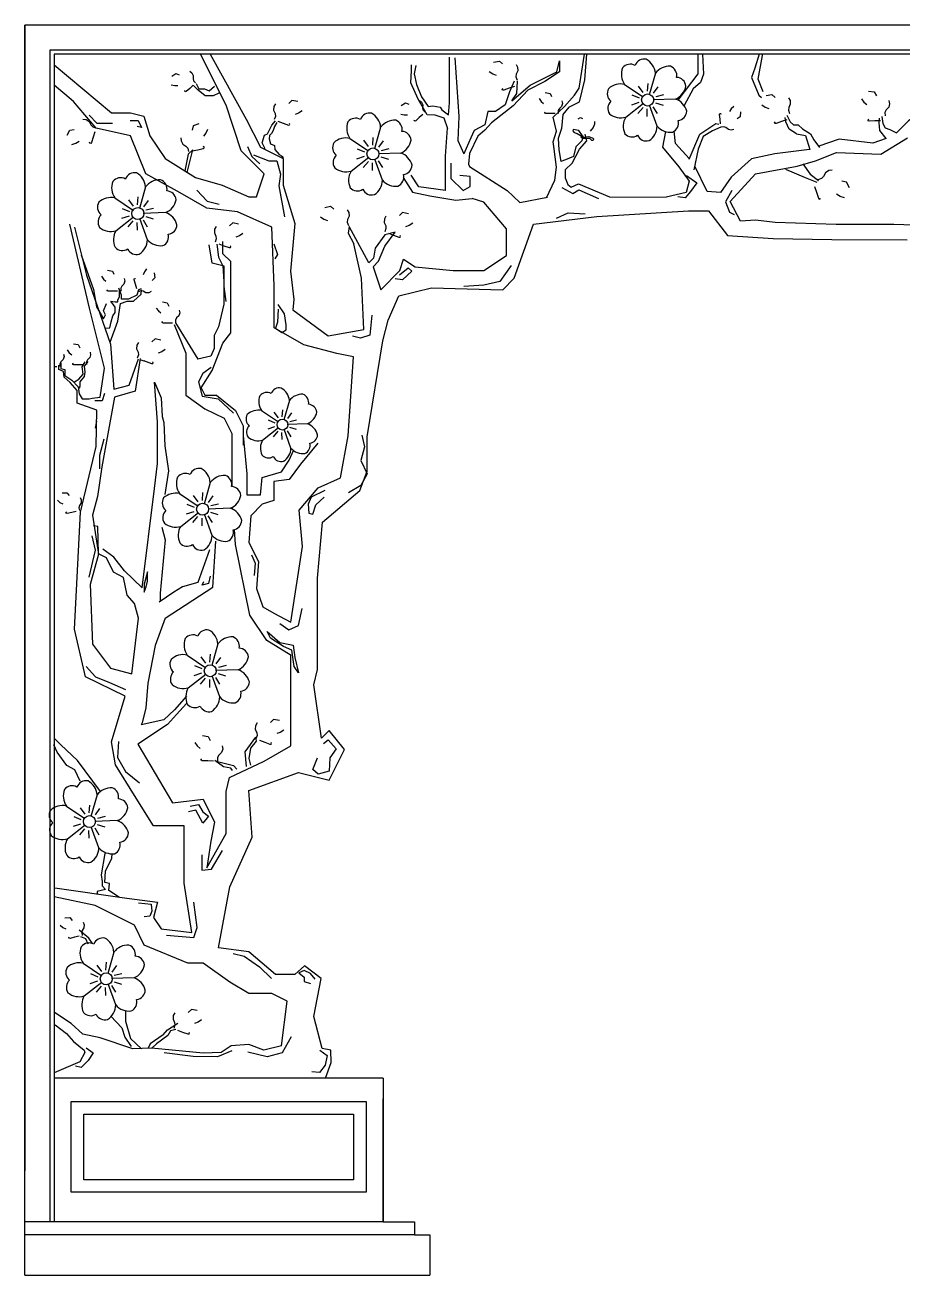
# Model space of a CAD drawing. Header units: metres. Extents: x 195 to 3795, y 4590 to 6990.
# Drawn here: x 195 to 1879, y 4590 to 6990 of the extents above; entities that cross this region are included whole.
import ezdxf

# ---------------------------------------------------------------- set-up
doc = ezdxf.new("R2010")
doc.units = ezdxf.units.M
for name, color, linetype in [('3', 3, 'Continuous'), ('4', 4, 'Continuous'), ('7', 7, 'Continuous')]:
    doc.layers.add(name, color=color, linetype=linetype)

msp = doc.modelspace()

# ---------------------------------------------------------------- linework, layer by layer
at = {"layer": '3'}
for p, q in [((1405.62, 6897.41), (1393.7, 6856.01)), ((1346.52, 6875.98), (1382.21, 6851.85)), ((1372.7, 6872.42), (1381.8, 6860.31)), ((1390.89, 6877.88), (1389.68, 6862.73)), ((1410.32, 6871.42), (1401.61, 6859.03)), ((1360.12, 6836.95), (1374.45, 6841.86)), ((1360.55, 6855.94), (1374.58, 6850.1)), ((1444.26, 6847.84), (1401.21, 6846.38)), ((1421.13, 6855.8), (1406.35, 6852.28)), ((318.14, 6816.66), (333.06, 6801.76)), ((1348.65, 6813.16), (1382.63, 6839.64)), ((1372.04, 6820.31), (1381.93, 6831.84)), ((1389.97, 6814.02), (1389.73, 6829.17)), ((1409.05, 6795.76), (1394.36, 6836.26)), ((1409.48, 6820.22), (1401.56, 6833.19)), ((1421, 6835.33), (1406.52, 6839.78)), ((333.06, 6801.76), (355.43, 6801.76)), ((355.43, 6801.76), (362.89, 6801.76)), ((877.98, 6793.74), (866.06, 6752.34)), ((818.89, 6772.3), (854.57, 6748.17)), ((845.06, 6768.75), (854.16, 6756.63)), ((863.25, 6774.2), (862.04, 6759.06)), ((832.92, 6752.26), (846.94, 6746.43)), ((916.62, 6744.16), (873.57, 6742.7)), ((882.69, 6767.74), (873.98, 6755.35)), ((893.49, 6752.13), (878.72, 6748.6)), ((821.01, 6709.48), (854.99, 6735.97)), ((832.48, 6733.28), (846.81, 6738.18)), ((844.41, 6716.63), (854.29, 6728.17)), ((862.33, 6710.35), (862.09, 6725.49)), ((881.42, 6692.09), (866.73, 6732.59)), ((881.84, 6716.55), (873.92, 6729.51)), ((893.36, 6731.65), (878.88, 6736.1)), ((426.41, 6679.34), (414.5, 6637.95)), ((367.32, 6657.91), (403.01, 6633.78)), ((393.5, 6654.36), (402.59, 6642.24)), ((411.69, 6659.81), (410.48, 6644.67)), ((431.12, 6653.35), (422.41, 6640.96)), ((381.35, 6637.87), (395.38, 6632.04)), ((465.06, 6629.77), (422, 6628.31)), ((441.93, 6637.73), (427.15, 6634.21)), ((369.45, 6595.09), (403.42, 6621.57)), ((380.92, 6618.88), (395.25, 6623.79)), ((392.84, 6602.24), (402.73, 6613.78)), ((410.77, 6595.96), (410.53, 6611.1)), ((429.85, 6577.7), (415.16, 6618.19)), ((430.28, 6602.16), (422.36, 6615.12)), ((441.79, 6617.26), (427.32, 6621.71)), ((914.04, 6510.38), (931.01, 6523.94)), ((931.01, 6523.94), (937.79, 6517.16)), ((702.58, 6268.92), (691.85, 6231.66)), ((649.4, 6249.63), (681.52, 6227.92)), ((672.96, 6246.43), (681.14, 6235.53)), ((689.33, 6251.34), (688.24, 6237.71)), ((706.82, 6245.53), (698.98, 6234.37)), ((651.31, 6193.09), (681.89, 6216.93)), ((661.63, 6214.51), (674.53, 6218.92)), ((662.03, 6231.6), (674.65, 6226.35)), ((737.36, 6224.3), (698.61, 6222.99)), ((716.54, 6231.47), (703.25, 6228.3)), ((716.42, 6213.05), (703.39, 6217.05)), ((672.37, 6199.53), (681.26, 6209.91)), ((688.5, 6193.87), (688.28, 6207.5)), ((705.67, 6177.44), (692.45, 6213.89)), ((706.06, 6199.45), (698.93, 6211.12)), ((550.78, 6111.69), (538.86, 6070.29)), ((491.69, 6090.25), (527.38, 6066.12)), ((517.87, 6086.7), (526.96, 6074.58)), ((536.06, 6092.15), (534.85, 6077.01)), ((555.49, 6085.69), (546.78, 6073.3)), ((493.82, 6027.43), (527.79, 6053.91)), ((505.29, 6051.22), (519.62, 6056.13)), ((505.72, 6070.21), (519.75, 6064.38)), ((554.22, 6010.04), (539.53, 6050.53)), ((589.43, 6062.11), (546.37, 6060.65)), ((566.3, 6070.08), (551.52, 6066.55)), ((566.16, 6049.6), (551.69, 6054.05)), ((517.21, 6034.58), (527.1, 6046.12)), ((535.14, 6028.3), (534.9, 6043.44)), ((554.65, 6034.5), (546.73, 6047.46)), ((430.3, 5940.22), (423.42, 5916.19)), ((550.59, 5931.64), (547.15, 5917.9)), ((423.42, 5916.19), (423.42, 5900.74)), ((535.12, 5914.47), (538.56, 5921.34)), ((547.15, 5917.9), (535.12, 5914.47)), ((565.43, 5801.64), (553.51, 5760.25)), ((506.34, 5780.21), (542.03, 5756.08)), ((520.37, 5760.17), (534.4, 5754.34)), ((532.52, 5776.66), (541.61, 5764.54)), ((550.71, 5782.11), (549.5, 5766.96)), ((570.14, 5775.65), (561.43, 5763.26)), ((580.95, 5760.03), (566.17, 5756.51)), ((508.47, 5717.39), (542.44, 5743.87)), ((519.94, 5741.18), (534.27, 5746.09)), ((531.86, 5724.54), (541.74, 5736.07)), ((568.87, 5699.99), (554.18, 5740.49)), ((604.08, 5752.07), (561.02, 5750.61)), ((569.3, 5724.45), (561.38, 5737.42)), ((580.81, 5739.56), (566.34, 5744.01)), ((549.79, 5718.25), (549.55, 5733.4)), ((333.41, 5511.91), (321.49, 5470.52)), ((274.32, 5490.48), (310, 5466.35)), ((300.49, 5486.93), (309.59, 5474.81)), ((318.68, 5492.38), (317.47, 5477.24)), ((338.12, 5485.92), (329.41, 5473.53)), ((276.44, 5427.66), (310.42, 5454.14)), ((287.91, 5451.45), (302.24, 5456.36)), ((288.35, 5470.44), (302.37, 5464.61)), ((336.85, 5410.27), (322.16, 5450.76)), ((372.05, 5462.34), (329, 5460.88)), ((348.92, 5470.31), (334.15, 5466.78)), ((348.79, 5449.83), (334.31, 5454.28)), ((299.84, 5434.81), (309.72, 5446.35)), ((317.76, 5428.53), (317.52, 5443.67)), ((337.27, 5434.73), (329.36, 5447.69)), ((365.6, 5210.07), (353.68, 5168.67)), ((306.51, 5188.63), (342.2, 5164.5)), ((332.68, 5185.08), (341.78, 5172.97)), ((350.88, 5190.53), (349.66, 5175.39)), ((370.31, 5184.08), (361.6, 5171.68)), ((320.54, 5168.59), (334.57, 5162.76)), ((404.25, 5160.49), (361.19, 5159.04)), ((381.11, 5168.46), (366.34, 5164.93)), ((308.63, 5125.81), (342.61, 5152.3)), ((320.1, 5149.61), (334.43, 5154.51)), ((332.03, 5132.96), (341.91, 5144.5)), ((349.95, 5126.68), (349.71, 5141.83)), ((369.04, 5108.42), (354.35, 5148.92)), ((369.47, 5132.88), (361.55, 5145.84)), ((380.98, 5147.98), (366.5, 5152.44)), ((194.79, 4692), (194.79, 4692))]:
    msp.add_line(p, q, dxfattribs=at)
for points in [[(3739.21, 4692), (3739.21, 6934), (250.79, 6934), (250.79, 6611.76)], [(1094.9, 6918.73), (1106.09, 6920.87), (1112.19, 6915.15)], [(1137.99, 6914.21), (1140.98, 6908.83), (1141.49, 6902.04), (1138.44, 6895.43), (1137.87, 6890.23), (1140.13, 6884.09)], [(476.65, 6891.76), (484.66, 6896.86), (491.15, 6894.31)], [(511.41, 6901.52), (515.38, 6898.28), (517.87, 6893.18), (517.54, 6887.12), (518.7, 6882.92), (522.34, 6878.86)], [(1086.59, 6900.7), (1093.25, 6896.18), (1100.14, 6893.74)], [(475.76, 6875.24), (482.31, 6873.79), (488.4, 6874.02)], [(1134.75, 6872.21), (1124.65, 6868.48), (1114.54, 6864.75), (1112.02, 6864.81), (1111.38, 6866.57), (1112.37, 6867.93)], [(718.82, 6843.13), (707.63, 6845.27), (701.52, 6839.55)], [(917.54, 6835.51), (925.55, 6840.61), (932.04, 6838.06)], [(952.31, 6845.28), (956.27, 6842.03), (958.76, 6836.93), (958.44, 6830.88), (959.59, 6826.67), (963.24, 6822.62)], [(1182.17, 6848.62), (1186.07, 6843.17), (1190.75, 6839.27)], [(1193.87, 6860.31), (1203.24, 6858.76), (1206.36, 6852.52)], [(1226.25, 6844.34), (1227.04, 6839.27), (1225.47, 6833.82), (1221.18, 6829.53), (1219.23, 6825.63), (1219.23, 6820.18)], [(1618.28, 6854.69), (1629.47, 6856.83), (1635.58, 6851.11)], [(1661.38, 6850.17), (1664.36, 6844.79), (1664.87, 6838), (1661.82, 6831.39), (1661.25, 6826.19), (1663.52, 6820.05)], [(1801.32, 6848.4), (1806.21, 6842.01), (1811.97, 6837.52)], [(1814.9, 6862.88), (1826.19, 6861.37), (1830.18, 6854.01)], [(1854.36, 6844.97), (1855.49, 6838.93), (1853.83, 6832.32), (1848.85, 6827.02), (1846.66, 6822.27), (1846.88, 6815.72)], [(675.72, 6838.61), (672.74, 6833.23), (672.23, 6826.44), (675.27, 6819.83), (675.85, 6814.63), (673.58, 6808.49)], [(727.13, 6825.1), (720.47, 6820.58), (713.58, 6818.14)], [(916.66, 6818.99), (923.21, 6817.55), (929.29, 6817.78)], [(958.86, 6818.15), (952.18, 6812.15), (945.51, 6806.16), (943.54, 6805.43), (942.5, 6806.59), (942.85, 6807.95)], [(1212.99, 6819.79), (1204.02, 6819.79), (1195.04, 6819.79), (1193.09, 6820.57), (1193.09, 6822.12), (1194.26, 6822.9)], [(1530.79, 6800.18), (1529.95, 6809.11), (1529.1, 6818.05), (1529.69, 6820.06), (1531.25, 6820.21), (1532.13, 6819.12)], [(1556.6, 6833.58), (1551.54, 6829.18), (1548.1, 6824.15)], [(1569.34, 6823.02), (1568.67, 6813.56), (1562.76, 6809.86)], [(1609.97, 6836.66), (1616.63, 6832.15), (1623.52, 6829.71)], [(306.11, 6809.31), (312.18, 6808.33), (317.83, 6804.54), (321.15, 6798.06), (324.88, 6794.39), (331.11, 6792.38)], [(396.74, 6806.36), (412.24, 6806.36), (418.89, 6793.09), (410.03, 6795.3)], [(528.48, 6800.46), (517.87, 6796.31), (515.75, 6788.21)], [(680.45, 6805.46), (690.55, 6801.73), (700.65, 6797.99), (703.17, 6798.06), (703.82, 6799.82), (702.82, 6801.18)], [(1257.47, 6810.04), (1261.76, 6812.38), (1265.66, 6810.43)], [(1288.68, 6804.98), (1288.68, 6799.91), (1286.34, 6792.9), (1280.48, 6786.27)], [(1556.48, 6789.28), (1551.51, 6788.03), (1545.93, 6789.07), (1541.26, 6792.94), (1537.2, 6794.52), (1531.77, 6794)], [(1658.13, 6808.17), (1648.03, 6804.44), (1637.93, 6800.71), (1635.41, 6800.77), (1634.76, 6802.53), (1635.75, 6803.89)], [(1838.01, 6806.15), (1827.25, 6805.8), (1816.49, 6805.45), (1814.12, 6806.31), (1814.06, 6808.18), (1815.43, 6809.16)], [(275.92, 6778.22), (281.15, 6788.34), (289.43, 6789.6)], [(329.25, 6785.11), (325.95, 6774.86), (322.64, 6764.61), (321.03, 6762.67), (319.25, 6763.25), (318.79, 6764.87)], [(494.42, 6773.67), (494.76, 6767.52), (497.95, 6761.51), (504.05, 6757.54), (507.31, 6753.45), (508.66, 6747.04)], [(545.12, 6789.64), (541.89, 6782.26), (537.36, 6776.53)], [(1265.91, 6777.42), (1258.69, 6787.29), (1248, 6789.43), (1246.93, 6786.49), (1249.6, 6783.29), (1255.48, 6781.69), (1263.23, 6776.88), (1263.23, 6773.15), (1265.64, 6776.35), (1265.64, 6777.95)], [(284.96, 6760.54), (292.63, 6762.99), (298.8, 6766.9)], [(516.09, 6748.13), (526.62, 6750.36), (537.16, 6752.58), (539.25, 6753.98), (538.87, 6755.81), (537.3, 6756.44)], [(622.46, 6756.78), (630.26, 6737.31), (645.85, 6723.68)], [(633.64, 6740.69), (663.47, 6729.51), (678.39, 6729.51), (685.84, 6703.44), (682.12, 6681.09), (693.3, 6621.49)], [(1012.75, 6724.71), (1012.75, 6695.5), (1036.14, 6672.14), (1049.79, 6679.93), (1049.79, 6699.4), (1030.3, 6701.34)], [(1465.73, 6700.83), (1485.52, 6687.15), (1473.34, 6670.42), (1462.69, 6658.26), (1448.98, 6659.78)], [(1745.37, 6711.5), (1738.69, 6710.41), (1732.49, 6706.21), (1728.87, 6699.07), (1724.78, 6695.02), (1717.93, 6692.79)], [(525.01, 6673.06), (544.5, 6651.64), (567.89, 6645.8)], [(1226.07, 6678.15), (1247.35, 6666.7), (1258.82, 6673.24), (1296.47, 6656.89)], [(1711.36, 6680.03), (1715.04, 6668.77), (1718.72, 6657.51), (1720.5, 6655.38), (1722.45, 6656.02), (1722.95, 6657.81)], [(1778.69, 6677.42), (1772.9, 6688.53), (1763.79, 6689.89)], [(1552.51, 6671.94), (1540.33, 6650.65), (1547.94, 6630.89), (1557.07, 6626.32)], [(1768.82, 6657.95), (1760.38, 6660.6), (1753.57, 6664.88)], [(770.7, 6639.72), (781.89, 6641.86), (788, 6636.13)], [(813.8, 6635.2), (816.78, 6629.82), (817.29, 6623.03), (814.25, 6616.42), (813.67, 6611.22), (815.94, 6605.08)], [(931.16, 6627.69), (919.97, 6629.82), (913.87, 6624.1)], [(1215.63, 6619.09), (1238.01, 6629.41), (1270.7, 6627.69)], [(250.79, 6613.36), (250.79, 4692)], [(562.09, 6603.2), (559.1, 6597.82), (558.59, 6591.03), (561.64, 6584.42), (562.22, 6579.22), (559.95, 6573.08)], [(605.18, 6607.72), (593.99, 6609.86), (587.89, 6604.14)], [(762.39, 6621.69), (769.05, 6617.17), (775.94, 6614.73)], [(888.07, 6623.16), (885.08, 6617.79), (884.57, 6611), (887.62, 6604.39), (888.2, 6599.19), (885.93, 6593.05)], [(939.48, 6609.66), (932.82, 6605.14), (925.93, 6602.7)], [(613.5, 6589.7), (606.84, 6585.18), (599.95, 6582.74)], [(892.79, 6590.01), (902.89, 6586.28), (912.99, 6582.55), (915.51, 6582.62), (916.16, 6584.37), (915.17, 6585.74)], [(581.53, 6458.89), (577.63, 6488.1), (577.63, 6527.04), (554.25, 6532.88), (548.4, 6567.92)], [(566.81, 6570.05), (576.91, 6566.32), (587.01, 6562.59), (589.53, 6562.65), (590.18, 6564.41), (589.19, 6565.77)], [(672.93, 6570.06), (679.82, 6549.43), (674.65, 6540.84)], [(302.81, 6548.45), (326.2, 6482.26), (332.05, 6449.16), (345.69, 6425.79), (349.59, 6433.58), (345.69, 6441.37), (351.54, 6455)], [(1128.64, 6528.4), (1107.12, 6497.36), (1076.05, 6490.19), (1037.8, 6487.81)], [(341.52, 6507.48), (345.42, 6502.02), (350.1, 6498.13)], [(353.22, 6519.17), (362.58, 6517.61), (365.7, 6511.38)], [(428.19, 6521.58), (424.13, 6516.24), (421.8, 6510.61)], [(442.82, 6513.88), (444.11, 6504.47), (439.08, 6499.64)], [(937.79, 6517.16), (919.82, 6500.94), (905.69, 6502.71)], [(372.34, 6478.64), (363.36, 6478.64), (354.39, 6478.64), (352.44, 6479.42), (352.44, 6480.98), (353.61, 6481.76)], [(385.6, 6503.19), (386.38, 6498.13), (384.82, 6492.67), (380.53, 6488.38), (378.58, 6484.49), (378.58, 6479.03)], [(409.79, 6483.6), (407.13, 6492.16), (404.47, 6500.73), (404.63, 6502.83), (406.12, 6503.29), (407.21, 6502.4)], [(437.17, 6478.21), (432.57, 6475.96), (426.89, 6475.84), (421.53, 6478.66), (417.23, 6479.37), (412.02, 6477.75)], [(458.77, 6458.23), (468.13, 6456.68), (471.26, 6450.44)], [(447.07, 6446.54), (450.97, 6441.09), (455.65, 6437.19)], [(491.15, 6442.26), (491.93, 6437.19), (490.37, 6431.74), (486.08, 6427.45), (484.13, 6423.55), (484.13, 6418.1)], [(681.27, 6444.61), (679.6, 6419.59), (676.26, 6407.91), (687.95, 6399.58), (696.29, 6404.58), (696.29, 6414.59)], [(696.29, 6414.59), (693.41, 6435.5), (681.29, 6453.48)], [(860.7, 6433.03), (857.16, 6394.22), (839.5, 6388.93), (823.61, 6392.46)], [(477.89, 6417.71), (468.91, 6417.71), (459.94, 6417.71), (457.99, 6418.49), (457.99, 6420.04), (459.16, 6420.82)], [(455.72, 6385.12), (444.54, 6387.26), (438.43, 6381.53)], [(275.97, 6366.3), (279.87, 6360.84), (284.56, 6356.95)], [(287.68, 6377.99), (297.04, 6376.43), (300.16, 6370.2)], [(320.06, 6362.01), (320.84, 6356.95), (319.28, 6351.49), (314.99, 6347.2), (313.04, 6343.31), (313.04, 6337.85)], [(412.63, 6380.6), (409.65, 6375.22), (409.13, 6368.43), (412.18, 6361.82), (412.76, 6356.62), (410.49, 6350.48)], [(464.04, 6367.09), (457.38, 6362.57), (450.49, 6360.13)], [(269, 6358.28), (269.78, 6353.22), (268.22, 6347.76), (263.93, 6343.47), (261.98, 6339.58), (261.98, 6334.12)], [(306.79, 6337.46), (297.82, 6337.46), (288.85, 6337.46), (286.9, 6338.24), (286.9, 6339.8), (288.07, 6340.58)], [(417.35, 6347.44), (427.46, 6343.71), (437.56, 6339.98), (440.08, 6340.05), (440.72, 6341.8), (439.73, 6343.17)], [(255.73, 6333.73), (250.79, 6333.73)], [(552.26, 6332.53), (536.7, 6320.66), (528.32, 6305.07), (535.41, 6277.62), (565.94, 6271.99), (595.18, 6244.73)], [(347.75, 6282.33), (342.73, 6268.52), (335.19, 6268.52), (328.9, 6268.52)], [(346.45, 6194.53), (337.65, 6163.14), (337.65, 6138.04)], [(841.58, 6202.22), (846.74, 6179.87), (839.86, 6154.09)], [(839.86, 6154.09), (852.14, 6128.1)], [(852.14, 6128.1), (840.1, 6105.75), (816, 6092)], [(770.93, 6096.33), (744.62, 6083.19), (738.78, 6070.05), (740.24, 6052.54), (747.55, 6051.08), (753.39, 6068.59), (769.47, 6083.19)], [(257, 6077.62), (261.99, 6073.14), (267.41, 6070.35)], [(265.89, 6091.57), (275.37, 6092.08), (279.77, 6086.68)], [(300.97, 6083.01), (302.83, 6078.23), (302.49, 6072.57), (299.23, 6067.45), (298.17, 6063.22), (299.36, 6057.9)], [(293.35, 6056.16), (284.59, 6054.21), (275.83, 6052.26), (273.76, 6052.6), (273.42, 6054.12), (274.39, 6055.14)], [(322.87, 6009.5), (329.8, 5981.81), (317.67, 5929.9)], [(629.74, 5972.43), (636.62, 5956.96), (634.9, 5932.9)], [(423.42, 5900.74), (427.32, 5911.3), (429.85, 5921.89), (430.3, 5940.22)], [(684.12, 5840.72), (701.33, 5828.69), (720.26, 5837.28), (727.15, 5869.95)], [(660.02, 5825.25), (684.12, 5804.62), (709.94, 5799.46), (713.38, 5775.4), (720.26, 5746.17)], [(720.26, 5746.17), (711.68, 5758.23), (707.29, 5789.77), (691.5, 5796.78), (666.06, 5812.56), (660.02, 5825.25)], [(312.56, 5758.34), (330.27, 5738.43), (356.85, 5727.37), (387.86, 5714.1)], [(640.48, 5649.87), (637.49, 5644.49), (636.98, 5637.7), (640.03, 5631.09), (640.61, 5625.9), (638.34, 5619.75)], [(683.57, 5654.39), (672.38, 5656.53), (666.28, 5650.81)], [(535.56, 5626.11), (546.73, 5623.88), (550.24, 5616.28)], [(645.2, 5616.72), (655.3, 5612.99), (665.4, 5609.26), (667.92, 5609.32), (668.57, 5611.08), (667.58, 5612.44)], [(691.89, 5636.37), (685.23, 5631.85), (678.34, 5629.41)], [(768.45, 5610.36), (777.06, 5617.24), (792.55, 5600.05), (780.5, 5582.86), (778.78, 5557.07), (758.13, 5551.92), (747.8, 5560.51), (756.41, 5582.86)], [(374.57, 5614.55), (372.36, 5583.57), (387.86, 5557.03), (414.44, 5534.9)], [(521.07, 5612.53), (525.54, 5605.84), (531.01, 5600.99)], [(573.78, 5605.7), (574.53, 5599.59), (572.44, 5593.11), (567.13, 5588.13), (564.64, 5583.53), (564.43, 5576.99)], [(556.93, 5576.76), (546.17, 5577.11), (535.41, 5577.45), (533.1, 5578.46), (533.16, 5580.33), (534.59, 5581.22)], [(511.89, 5490.4), (528.34, 5493.14), (536.57, 5479.45), (547.54, 5471.23), (536.57, 5457.53), (522.86, 5482.19), (509.14, 5479.45)], [(534.18, 5396.81), (534.18, 5367.2), (553.24, 5369.32), (574.41, 5405.27)], [(412.93, 5304.62), (437.13, 5301.94), (438.47, 5288.51), (434.44, 5279.11), (423.68, 5277.77)], [(466.42, 5242.42), (519.36, 5238.19), (525.71, 5257.22), (519.36, 5305.87)], [(262.52, 5261.75), (267.51, 5257.27), (272.93, 5254.48)], [(271.4, 5275.7), (280.88, 5276.21), (285.28, 5270.81)], [(306.48, 5267.14), (308.34, 5262.36), (308.01, 5256.7), (304.75, 5251.58), (303.69, 5247.35), (304.87, 5242.03)], [(298.87, 5240.29), (290.11, 5238.34), (281.35, 5236.4), (279.27, 5236.73), (278.94, 5238.25), (279.91, 5239.27)], [(594.37, 5207.33), (615.88, 5201.96), (645.45, 5181.82), (668.31, 5158.99)], [(752.16, 5157.68), (743.21, 5168.86), (730.9, 5174.45), (720.82, 5169.98), (730.9, 5162.16), (730.9, 5153.21), (743.21, 5149.86)], [(482.7, 5093.35), (479.72, 5087.97), (479.21, 5081.18), (482.25, 5074.57), (482.83, 5069.38), (480.56, 5063.23)], [(525.8, 5097.87), (514.61, 5100.01), (508.5, 5094.29)], [(534.11, 5079.85), (527.45, 5075.33), (520.56, 5072.89)], [(487.43, 5060.2), (497.53, 5056.47), (507.63, 5052.74), (510.15, 5052.8), (510.8, 5054.56), (509.8, 5055.92)], [(705.95, 5047.55), (688.47, 5016.67), (660.24, 5008.61), (622.6, 5018.01)], [(312.08, 5026.07), (325.52, 5016.67), (316.11, 5001.9), (302.67, 4988.47), (291.92, 4991.16)], [(592.1, 5020.69), (564.45, 5008.97), (517.54, 5009.81), (462.25, 5016.5)], [(760.84, 5021.44), (775.2, 5011.66), (771.28, 4992.75), (760.19, 4979.06), (745.82, 4980.36)]]:
    msp.add_lwpolyline(points, dxfattribs=at)
msp.add_lwpolyline([(1266.17, 6774.48), (1277.93, 6775.82), (1285.41, 6772.61, -1.41), (1282.47, 6769.41, 0.27), (1278.2, 6772.08, 0.01), (1267.51, 6772.35, -0.2), (1265.1, 6773.41, -1.14), (1266.97, 6774.75)], format="xyb", dxfattribs=at)
msp.add_lwpolyline([(283.74, 4922.95), (850.05, 4922.95), (850.05, 4749.01), (283.74, 4749.01)], close=True, dxfattribs=at)
at = {"layer": '4'}
for p, q in [((194.79, 4590), (194.79, 6990)), ((3795.21, 6990), (194.79, 6990)), ((882.65, 4968), (772.23, 4968)), ((882.65, 4692), (882.65, 4928)), ((194.79, 4590), (972.65, 4590))]:
    msp.add_line(p, q, dxfattribs=at)
for points in [[(194.79, 6990), (194.79, 4790)], [(772.23, 4968), (783.04, 4997.97), (782.38, 5021.44), (765.83, 5024.61), (749.58, 5086.26), (763.52, 5159.42), (731.97, 5183.84), (712.93, 5166.79), (676.28, 5166.79), (624.98, 5210.72), (566.34, 5218.04), (588.33, 5335.18), (630.98, 5430.89), (625.01, 5520.23), (720.26, 5554.82), (778.89, 5540.18), (808.21, 5598.75), (778.89, 5635.35), (764.24, 5620.71), (749.58, 5723.21), (756.91, 5752.49), (756.91, 5781.78), (756.91, 5847.67), (756.91, 5928.2), (766.25, 6035.14), (838.22, 6096.01), (852.19, 6133.2), (852.19, 6199.09), (882.44, 6383.57), (892.59, 6423.12), (912.72, 6470.02), (975.33, 6485.66), (1112.53, 6481.76), (1134.52, 6503.72), (1171.35, 6607.31), (1293.07, 6622.53), (1469.49, 6633.06), (1507.5, 6633.06), (1543.93, 6585.8), (1631.69, 6579.76), (1744.69, 6578.37), (1889.08, 6577.48)], [(882.65, 4968), (882.65, 4692), (942.65, 4692), (942.65, 4667), (972.65, 4667), (972.65, 4590)], [(194.79, 4590), (834.79, 4590)]]:
    msp.add_lwpolyline(points, dxfattribs=at)
at = {"layer": '7'}
for p, q in [((318.85, 6446.18), (280.86, 6607.74)), ((290.01, 6601.73), (313.08, 6509.55)), ((313.08, 6509.55), (359.23, 6377.04)), ((347.69, 6330.95), (318.85, 6446.18)), ((359.23, 6377.04), (365.34, 6291)), ((395.08, 6298.18), (412.95, 6349.35)), ((416.05, 6349.73), (406.61, 6286.65)), ((365.34, 6291), (395.08, 6298.18)), ((366.85, 6275.66), (342.46, 6141.77)), ((406.61, 6286.65), (366.85, 6275.66)), ((330.39, 6215.73), (332.47, 6229.58)), ((342.46, 6141.77), (333.86, 6084.52)), ((333.86, 6084.52), (324.62, 6048.65)), ((290.01, 5829.72), (301.55, 6054.41)), ((324.62, 6048.65), (336.16, 5973.75)), ((555.33, 5910.38), (561.66, 5998.71)), ((336.16, 5973.75), (319.81, 5915.45)), ((463.73, 5851.33), (555.33, 5910.38)), ((311.19, 5738.75), (290.01, 5829.72)), ((387.08, 5701.56), (311.19, 5738.75)), ((882.65, 4968), (250.79, 4968)), ((882.65, 4692), (194.79, 4692)), ((942.65, 4667), (194.79, 4667))]:
    msp.add_line(p, q, dxfattribs=at)
for points in [[(3747.21, 4692), (3747.21, 6942), (242.79, 6942), (242.79, 6620.1)], [(250.79, 6913.23), (361.12, 6821.4), (397.76, 6821.4), (423.32, 6815.21), (434.41, 6777.47), (463.73, 6733.54), (522.36, 6696.94), (573.67, 6682.29), (624.98, 6660.33), (639.63, 6660.33), (654.29, 6704.26), (610.32, 6748.19), (581, 6836.04), (531.96, 6934)], [(550.69, 6934), (619.88, 6809.42), (646.96, 6755.51), (690.94, 6733.54), (690.94, 6682.29), (712.93, 6609.08), (704.63, 6517.45), (711.48, 6462.75), (709.08, 6443.09), (776.84, 6392.93), (845.8, 6405.54), (841.34, 6503.72), (826.69, 6569.61)], [(1006.81, 6790.75), (999.71, 6811.22), (982.82, 6816.95), (967.36, 6817.54), (950.01, 6847.48), (935.81, 6879), (937.39, 6902.64), (937.39, 6913.67)], [(945.28, 6912.09), (942.12, 6896.33), (946.85, 6875.85), (956.32, 6852.21), (968.94, 6833.3), (978.41, 6834.87), (984.93, 6833.81), (992.47, 6832.01), (995.76, 6826.99), (1008.38, 6817.54)], [(1008.29, 6817.61), (1009.92, 6840.5), (1009.92, 6928.35)], [(1020.39, 6927.18), (1028.35, 6814.27), (1026.17, 6768.17), (1037.69, 6742.44)], [(1221.34, 6921.13), (1221.34, 6900.15), (1193.34, 6881.51), (1160.67, 6865.19), (1132.67, 6834.9), (1091, 6802.24), (1077.88, 6787.85), (1064.75, 6776.53), (1048.65, 6743.16), (1046.44, 6722.91)], [(1129.86, 6844.33), (1165.34, 6874.52), (1216.67, 6900.15), (1221.34, 6921.13)], [(1231.32, 6833.69), (1250.2, 6855.1), (1259.3, 6868.74), (1269.45, 6934)], [(1239.21, 6832.11), (1260.21, 6842.38), (1270.32, 6884.42), (1274.14, 6934)], [(1449.43, 6845.51), (1487.99, 6896.07), (1487.99, 6934)], [(1496.26, 6934), (1498.33, 6895.84), (1492.08, 6879.72), (1478.44, 6867.45), (1460.85, 6835.25)], [(1605.01, 6934), (1596.51, 6907.3), (1590.02, 6889.49), (1604.61, 6855.49), (1609.47, 6850.63)], [(1612.72, 6861.96), (1602.99, 6886.25), (1611.1, 6931.59), (1611.7, 6934)], [(1974.64, 6932.33), (1962.86, 6893.13), (1929.5, 6855.89), (1921.18, 6826.74), (1891.94, 6806.09), (1868.63, 6782.8)], [(705.6, 5843.43), (728.09, 5988.57), (721.74, 6058.43), (757.96, 6101.09), (801.03, 6120.76), (815.82, 6201.17), (825.59, 6352.7), (793.8, 6359.05), (730.21, 6375.99), (673.4, 6408.4), (673.4, 6488.94), (668.95, 6601.76), (602.99, 6631.04), (544.35, 6638.37), (493.05, 6667.65), (427.08, 6704.26), (397.76, 6777.47), (331.8, 6792.11), (287.82, 6843.36), (250.79, 6874.19)], [(517.96, 6874.4), (511.29, 6868.4), (504.62, 6862.4), (502.64, 6861.68), (501.6, 6862.83), (501.95, 6864.2)], [(567.19, 6858.87), (556, 6853.91), (541.09, 6853.91), (527.42, 6865.08), (518.72, 6873.77)], [(523.69, 6877.5), (528.66, 6867.56), (539.85, 6867.56), (548.55, 6863.84), (558.49, 6872.53)], [(1134.6, 6882.15), (1125.13, 6861.66), (1117.24, 6836.45), (1098.31, 6823.84), (1084.11, 6823.84), (1077.8, 6798.63), (1057.29, 6787.59), (1050.98, 6773.41), (1037.69, 6742.44)], [(1129.86, 6844.33), (1139.33, 6858.51), (1140.91, 6882.15)], [(1196.72, 6658), (1212.39, 6691.86), (1215.54, 6717.07), (1210.81, 6756.47), (1209.23, 6765.93), (1215.54, 6786.41), (1209.23, 6813.2), (1231.32, 6833.69)], [(1239.21, 6832.11), (1228.16, 6817.93), (1225.01, 6791.14), (1218.7, 6772.23), (1220.28, 6750.17), (1224.36, 6727.74)], [(1658.09, 6817), (1664.4, 6804.39), (1670.71, 6798.09), (1680.17, 6798.09), (1688.02, 6790.95)], [(656.14, 6752.39), (650.12, 6763.66), (654.63, 6778.7), (660.65, 6780.95), (668.93, 6797.49), (675.7, 6805.76)], [(678.71, 6802.75), (674.2, 6795.23), (671.19, 6787.72), (668.18, 6781.7), (664.41, 6777.95), (663.66, 6771.18), (666.67, 6762.16), (674.2, 6758.4), (674.95, 6750.88), (683.23, 6741.11), (687.74, 6738.86), (690, 6736.6), (690, 6734.35)], [(1470.26, 6732.56), (1490.72, 6780.25), (1522.09, 6800.69), (1527.55, 6799.32)], [(1531.64, 6793.87), (1515.27, 6787.06), (1497.54, 6776.16), (1487.99, 6751.63), (1479.81, 6712.12)], [(1677.02, 6780.75), (1662.82, 6790.21), (1656.51, 6804.39), (1654.93, 6812.27)], [(1848.99, 6771.96), (1836.79, 6787.62), (1835.28, 6803.08), (1836.27, 6811.05)], [(1840.76, 6814.54), (1842.76, 6800.58), (1846.76, 6792.61), (1855.74, 6789.62), (1868.63, 6782.8)], [(1002.59, 6672.11), (1002.59, 6738), (1006.43, 6791.6)], [(1266.03, 6776.96), (1264.45, 6767.5), (1252.93, 6756.01), (1248.67, 6737.56), (1232.9, 6731.26), (1224.36, 6727.74)], [(1232.58, 6712.13), (1245.52, 6724.95), (1259.72, 6751.74), (1273.92, 6767.5), (1270.76, 6780.11)], [(1424.93, 6785.58), (1419.49, 6755.68), (1450.42, 6717.51), (1470.44, 6690.25), (1464.98, 6668.44), (1426.63, 6659.25)], [(1470.82, 6733.88), (1444.34, 6762.54), (1441.54, 6785.87)], [(1995, 6606.03), (1949.51, 6603.95), (1920.98, 6605.01), (1863.94, 6607.12), (1753.02, 6607.12), (1635.76, 6610.68), (1597.98, 6615.33), (1569.22, 6613.65), (1549.4, 6651.43), (1598.1, 6704.32), (1678.25, 6719.12), (1713.16, 6729.12), (1753.64, 6745.46), (1838.95, 6742.28), (1890.14, 6773.27)], [(1677.02, 6780.75), (1693.77, 6777.76), (1702.04, 6750.95)], [(1688.02, 6790.95), (1703.5, 6781), (1709.99, 6769.67), (1721.02, 6754.88)], [(1848.99, 6771.96), (1823.26, 6762.97), (1758.43, 6770.96), (1719.36, 6757.1)], [(506.42, 6706.89), (517.09, 6750.59), (508.45, 6741.95), (502.68, 6713.16), (501.55, 6709.93)], [(1702.04, 6750.95), (1701.5, 6750.76), (1634.79, 6742.92), (1590.27, 6733.12), (1551.02, 6697.84)], [(1046.44, 6722.91), (1048.51, 6718.29), (1120.8, 6672.34), (1145.25, 6649.17), (1198.18, 6659.65)], [(1689.04, 6723.5), (1702.97, 6703.89), (1718.87, 6691.17)], [(921.2, 6696.91), (938.81, 6669.28), (972.45, 6661.96), (1022.42, 6653.64), (1053.65, 6656.81)], [(1002.59, 6672.11), (951.38, 6679.33), (936.29, 6701.94)], [(1232.58, 6712.13), (1232.58, 6696.35), (1237.31, 6683.74), (1243.59, 6678.73)], [(1551.02, 6697.84), (1530.48, 6668.44), (1505.01, 6670.25), (1481.18, 6718.76)], [(1655.5, 6713.31), (1693.22, 6697.39), (1715.89, 6688.25)], [(1243.59, 6678.73), (1257.97, 6685.01), (1317.66, 6660.04), (1426.63, 6659.25)], [(873.75, 6536.51), (863.33, 6525.68), (877.99, 6481.76), (914.64, 6518.36), (921.97, 6540.33), (943.96, 6525.68), (1017.25, 6518.36), (1075.89, 6518.36), (1119.86, 6547.65), (1119.86, 6598.9), (1119.86, 6598.9), (1075.89, 6650.15), (1053.65, 6656.81)], [(242.79, 6620.1), (242.79, 4692)], [(873.75, 6536.51), (885.75, 6565.07), (905.87, 6592.47), (885.75, 6586.99), (867.46, 6561.42), (864.52, 6542.34), (855.38, 6533.2), (817.53, 6602.84), (815.7, 6590.06), (826.69, 6569.61)], [(563.28, 6569.16), (566.62, 6544.14), (574.97, 6527.46), (576.64, 6497.44), (576.64, 6454.08), (566.62, 6410.72), (558.27, 6394.04), (558.27, 6369.03), (551.59, 6354.02), (526.81, 6348.17)], [(533.03, 6293.66), (554.03, 6326.33), (574.97, 6379.03), (590, 6399.05), (590, 6442.41), (590, 6497.44), (590, 6535.8), (574.97, 6550.81), (574.97, 6574.16)], [(349.12, 6407.64), (357.44, 6408.68), (360.56, 6420.11), (363.68, 6431.55), (367.85, 6437.78), (367.85, 6448.18), (359.52, 6459.61), (367.85, 6458.57), (373.05, 6458.57), (373.05, 6461.69), (376.17, 6468.96), (376.17, 6482.48)], [(358.1, 6381.1), (373.05, 6421.15), (378.25, 6455.45), (390.74, 6459.61), (403.22, 6459.61), (417.79, 6473.12), (418.83, 6481.44)], [(417.79, 6483.52), (412.59, 6481.44), (409.47, 6471.04), (393.86, 6463.77), (380.33, 6463.77), (380.33, 6471.04), (375.13, 6484.55)], [(481.34, 6414.76), (503.63, 6359.74), (503.63, 6278.98), (540.38, 6253.28), (577.13, 6234.93), (591.83, 6205.56), (591.83, 6103.69)], [(483.9, 6418.07), (526.81, 6348.17)], [(301.55, 6054.41), (331.37, 6180.72), (332.47, 6250.7), (295.01, 6264.21), (295.01, 6288.11), (281.48, 6303.7), (270.04, 6314.1), (269, 6324.49), (259.63, 6328.65), (259.63, 6336.96)], [(263.79, 6341.12), (263.79, 6330.73), (271.08, 6328.65), (271.08, 6317.22), (284.6, 6307.86), (297.09, 6295.39), (299.17, 6281.88), (304.37, 6272.52), (317.9, 6272.52), (324.14, 6273.56), (339.36, 6275.46), (347.69, 6330.95)], [(289.81, 6304.74), (298.13, 6309.94), (306.45, 6319.29), (304.37, 6333.85), (310.62, 6343.2)], [(315.82, 6344.24), (308.54, 6334.89), (309.58, 6323.45), (308.54, 6315.14), (300.21, 6304.74), (300.21, 6296.43), (299.17, 6292.27)], [(425.01, 6345.25), (421.91, 6344.87)], [(443.26, 6099.94), (449.07, 6147.84), (449.07, 6228.38), (443.38, 6304.11), (456.63, 6273.91), (458.17, 6238.3), (461.78, 6226.79), (463.72, 6182.14), (470.62, 6133.94), (463.37, 6088.64)], [(533.03, 6293.66), (540.38, 6278.98), (562.43, 6278.98), (599.18, 6249.61), (613.88, 6220.25), (613.88, 6183.54)], [(613.88, 6201.89), (621.23, 6128.48), (621.23, 6088.1), (646.95, 6088.1), (650.63, 6121.14), (687.38, 6132.15), (702.08, 6154.17), (710.24, 6173.2)], [(757.2, 6187.21), (724.12, 6146.83), (702.08, 6117.47), (672.68, 6113.79), (672.68, 6077.09), (650.63, 6069.75), (628.58, 6047.72), (624.9, 5996.33), (643.28, 5959.62), (639.6, 5908.23), (651.92, 5872.98), (672.68, 5860.51), (705.6, 5843.43)], [(420.14, 5909.33), (443.26, 6099.94)], [(593.98, 6060.12), (593.66, 6064.3)], [(413.11, 5851.36), (405.13, 5879.26), (391.34, 5895.53), (383.82, 5929.34), (365.02, 5939.36), (351.23, 5966.91), (336.18, 5974.43), (334.93, 6027.02), (326.15, 6028.27)], [(457.83, 6025.67), (463.73, 6001.42), (454.25, 5898.92), (454.25, 5883.57)], [(705.75, 5779.75), (659.16, 5807.94), (626.75, 5856.58), (599.18, 5992.66), (596.98, 6021.22)], [(420.14, 5909.33), (386.22, 5941.77), (365.37, 5968.55), (344.51, 5983.43)], [(549.23, 5982.15), (526.49, 5919.39), (497.65, 5911.11), (480.45, 5901.04), (452.74, 5882)], [(319.77, 5916.39), (324.62, 5800.91), (359.23, 5754.82), (400.08, 5743.95)], [(400.08, 5743.95), (413.11, 5851.36)], [(463.73, 5851.33), (444.76, 5798.78), (430.6, 5726.03), (427.08, 5679.28), (419.75, 5650), (417.95, 5646.39)], [(411.81, 5609.3), (478.39, 5496.25), (537.02, 5503.57), (559.01, 5459.64), (551.68, 5423.04), (544.35, 5371.79), (581, 5437.68), (581, 5518.21), (587.83, 5544.99), (654.29, 5576.78), (705.6, 5606.07), (705.6, 5650), (705.6, 5723.21), (705.6, 5779.85)], [(252.05, 5333.53), (390.43, 5313.22), (449.07, 5305.9), (441.74, 5276.61), (456.4, 5254.65), (515.03, 5247.33), (500.38, 5342.5), (500.38, 5452.32), (441.74, 5452.32), (405.09, 5510.89), (368.45, 5569.46), (361.12, 5613.39), (387.08, 5701.56)], [(504.94, 5701.22), (482.27, 5675.09), (461.34, 5655.93), (417.69, 5646.33)], [(504.94, 5687.28), (485.76, 5666.38), (468.32, 5647.22), (411.81, 5609.3)], [(340.06, 5518.5), (295.71, 5577.56), (263.88, 5607.68), (252.16, 5619.39)], [(637.58, 5622.62), (617.35, 5594.33), (619.35, 5566.31)], [(637.58, 5622.62), (639.04, 5614.75), (627.72, 5601.39), (624.63, 5581.86), (627.7, 5568.81)], [(301.04, 5538.05), (290.61, 5560.19), (274.96, 5568.01), (256.7, 5594.06), (250.48, 5607.68)], [(593.35, 5558.52), (590.38, 5562.96), (576.19, 5565.89), (559.56, 5578.15), (564.75, 5576.15), (595.1, 5568.06), (601.5, 5560.96)], [(348.14, 5399.47), (341.41, 5358.28), (343.35, 5345.71), (343.35, 5337.01), (349.16, 5330.24), (341.41, 5328.31), (333.67, 5326.38), (333.67, 5320.58)], [(376.26, 5314.77), (355.93, 5328.31), (356.9, 5341.85), (348.19, 5343.78), (349.16, 5365.05), (361.74, 5390.19), (362.21, 5398.66)], [(687.19, 5029.96), (698.27, 5115.54), (668.95, 5130.19), (624.98, 5130.19), (588.33, 5152.15), (537.02, 5188.76), (507.7, 5188.76), (423.61, 5223.32), (405.09, 5261.97), (329.39, 5299.33), (250.79, 5315.96)], [(324.28, 5226.21), (317.46, 5236.91), (299.01, 5252.27)], [(301.42, 5240.01), (311.17, 5235.83), (315.35, 5226.1)], [(687.19, 5029.96), (653.77, 5021.61), (624.52, 5032.74), (591.1, 5029.96), (571.6, 5017.44), (536.78, 5016.05), (437.9, 5025.79), (401.7, 5024.4), (339.03, 5045.26), (305.6, 5052.22), (283.32, 5073.08), (251.29, 5093.95)], [(387.77, 5096.73), (387.77, 5077.25), (397.52, 5043.87), (418.41, 5024.4)], [(252.68, 5070.3), (274.26, 5053.64), (288.19, 5038.29), (308.39, 5021.61), (309.78, 5017.44), (300.03, 4999.36), (250.79, 4978.04)], [(359.92, 5086.99), (380.81, 5064.74), (386.38, 5046.65), (398.91, 5028.57)], [(460.32, 5050.8), (468.41, 5060.56), (488.64, 5073.5)], [(460.32, 5050.8), (435.12, 5034.13), (431.35, 5025.53)], [(469.16, 5049.57), (447.65, 5034.13), (438.32, 5025.74)], [(484.71, 5061.64), (474.52, 5058.71), (469.16, 5049.57)]]:
    msp.add_lwpolyline(points, dxfattribs=at)
for points in [[(1347.05, 6781.31, 0.37), (1371.29, 6778.2, 0.37), (1393.47, 6767.95, 0.25), (1409.05, 6795.76, 0.25), (1438.84, 6784.41, 0.37), (1449.3, 6806.49, 0.37), (1465.9, 6824.42, 0.25), (1444.26, 6847.84, 0.25), (1464.27, 6872.66, 0.37), (1446.49, 6889.42, 0.37), (1434.57, 6910.76, 0.25), (1405.62, 6897.41, 0.25), (1388.19, 6924.11, 0.37), (1366.75, 6912.38, 0.37), (1342.78, 6907.64, 0.25), (1346.52, 6875.98, 0.25), (1315.75, 6867.66, 0.37), (1320.27, 6843.64, 0.37), (1317.38, 6819.38, 0.25), (1348.65, 6813.16, 0.25)], [(819.42, 6677.64, 0.37), (843.65, 6674.52, 0.37), (865.83, 6664.27, 0.25), (881.42, 6692.09, 0.25), (911.21, 6680.73, 0.37), (921.66, 6702.82, 0.37), (938.26, 6720.75, 0.25), (916.62, 6744.16, 0.25), (936.63, 6768.98, 0.37), (918.85, 6785.75, 0.37), (906.93, 6807.08, 0.25), (877.98, 6793.74, 0.25), (860.55, 6820.44, 0.37), (839.11, 6808.71, 0.37), (815.14, 6803.96, 0.25), (818.89, 6772.3, 0.25), (788.11, 6763.98, 0.37), (792.64, 6739.97, 0.37), (789.74, 6715.7, 0.25), (821.01, 6709.48, 0.25)], [(367.85, 6563.25, 0.37), (392.09, 6560.13, 0.37), (414.27, 6549.88, 0.25), (429.85, 6577.7, 0.25), (459.64, 6566.34, 0.37), (470.09, 6588.43, 0.37), (486.7, 6606.35, 0.25), (465.06, 6629.77, 0.25), (485.07, 6654.59, 0.37), (467.29, 6671.36, 0.37), (455.37, 6692.69, 0.25), (426.41, 6679.34, 0.25), (408.99, 6706.04, 0.37), (387.55, 6694.32, 0.37), (363.58, 6689.57, 0.25), (367.32, 6657.91, 0.25), (336.55, 6649.59, 0.37), (341.07, 6625.58, 0.37), (338.18, 6601.31, 0.25), (369.45, 6595.09, 0.25)], [(649.87, 6164.43, 0.37), (671.69, 6161.63, 0.37), (691.65, 6152.4, 0.25), (705.67, 6177.44, 0.25), (732.49, 6167.22, 0.37), (741.89, 6187.1, 0.37), (756.84, 6203.23, 0.25), (737.36, 6224.3, 0.25), (755.37, 6246.65, 0.37), (739.37, 6261.73, 0.37), (728.64, 6280.93, 0.25), (702.58, 6268.92, 0.25), (686.9, 6292.95, 0.37), (667.6, 6282.4, 0.37), (646.03, 6278.13, 0.25), (649.4, 6249.63, 0.25), (621.7, 6242.14, 0.37), (625.77, 6220.53, 0.37), (623.17, 6198.69, 0.25), (651.31, 6193.09, 0.25)], [(492.22, 5995.59, 0.37), (516.46, 5992.47, 0.37), (538.64, 5982.22, 0.25), (554.22, 6010.04, 0.25), (584.01, 5998.68, 0.37), (594.46, 6020.77, 0.37), (611.07, 6038.69, 0.25), (589.43, 6062.11, 0.25), (609.44, 6086.93, 0.37), (591.66, 6103.7, 0.37), (579.74, 6125.03, 0.25), (550.78, 6111.69, 0.25), (533.36, 6138.38, 0.37), (511.92, 6126.66, 0.37), (487.95, 6121.91, 0.25), (491.69, 6090.25, 0.25), (460.92, 6081.93, 0.37), (465.44, 6057.92, 0.37), (462.55, 6033.65, 0.25), (493.82, 6027.43, 0.25)], [(506.87, 5685.54, 0.37), (531.11, 5682.43, 0.37), (553.29, 5672.18, 0.25), (568.87, 5699.99, 0.25), (598.66, 5688.64, 0.37), (609.11, 5710.72, 0.37), (625.72, 5728.65, 0.25), (604.08, 5752.07, 0.25), (624.09, 5776.89, 0.37), (606.31, 5793.66, 0.37), (594.39, 5814.99, 0.25), (565.43, 5801.64, 0.25), (548.01, 5828.34, 0.37), (526.57, 5816.62, 0.37), (502.6, 5811.87, 0.25), (506.34, 5780.21, 0.25), (475.57, 5771.89, 0.37), (480.09, 5747.87, 0.37), (477.2, 5723.61, 0.25), (508.47, 5717.39, 0.25)], [(274.85, 5395.82, 0.37), (299.08, 5392.7, 0.37), (321.26, 5382.45, 0.25), (336.85, 5410.27, 0.25), (366.64, 5398.91, 0.37), (377.09, 5421, 0.37), (393.69, 5438.92, 0.25), (372.05, 5462.34, 0.25), (392.06, 5487.16, 0.37), (374.28, 5503.93, 0.37), (362.36, 5525.26, 0.25), (333.41, 5511.91, 0.25), (315.98, 5538.61, 0.37), (294.54, 5526.89, 0.37), (270.57, 5522.14, 0.25), (274.32, 5490.48, 0.25), (243.54, 5482.16, 0.37), (248.07, 5458.15, 0.37), (245.17, 5433.88, 0.25), (276.44, 5427.66, 0.25)], [(307.04, 5093.97, 0.37), (331.27, 5090.85, 0.37), (353.46, 5080.6, 0.25), (369.04, 5108.42, 0.25), (398.83, 5097.06, 0.37), (409.28, 5119.15, 0.37), (425.88, 5137.08, 0.25), (404.25, 5160.49, 0.25), (424.25, 5185.32, 0.37), (406.48, 5202.08, 0.37), (394.56, 5223.41, 0.25), (365.6, 5210.07, 0.25), (348.17, 5236.77, 0.37), (326.74, 5225.04, 0.37), (302.77, 5220.3, 0.25), (306.51, 5188.63, 0.25), (275.73, 5180.31, 0.37), (280.26, 5156.3, 0.37), (277.36, 5132.04, 0.25), (308.63, 5125.81, 0.25)]]:
    msp.add_lwpolyline(points, format="xyb", close=True, dxfattribs=at)
msp.add_lwpolyline([(307.74, 4898.95), (826.05, 4898.95), (826.05, 4773.01), (307.74, 4773.01)], close=True, dxfattribs=at)
for centre, radius in [((1390.82, 6846.03), 11.55), ((863.18, 6742.35), 11.55), ((411.62, 6627.96), 11.55), ((689.27, 6222.68), 10.39), ((535.99, 6060.3), 11.55), ((550.64, 5750.26), 11.55), ((318.61, 5460.53), 11.55), ((350.81, 5158.68), 11.55)]:
    msp.add_circle(centre, radius, dxfattribs=at)

doc.saveas('drawing.dxf')
